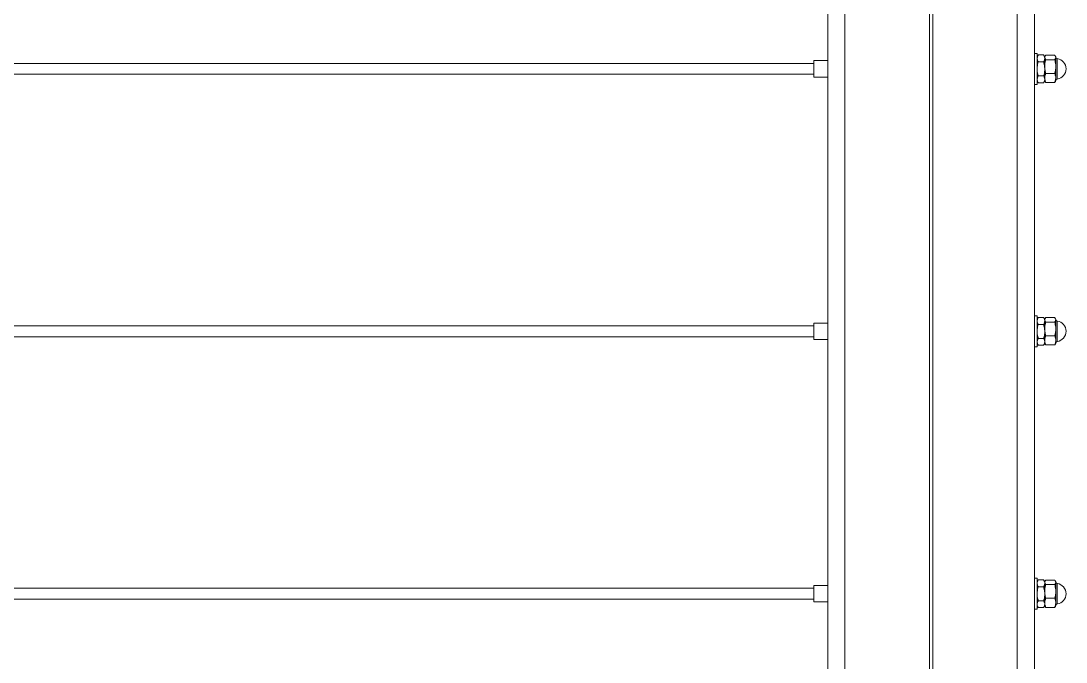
# Model space of a CAD drawing. Header units: inches. Extents: x 0.03 to 2.74, y 0.01 to 1.91.
# Drawn here: x 1.1772 to 1.3017, y 1.0557 to 1.1321 of the extents above; entities that cross this region are included whole.
import ezdxf

# ---------------------------------------------------------------- set-up
doc = ezdxf.new("R2010")
doc.units = ezdxf.units.IN
doc.header["$MEASUREMENT"] = 0

msp = doc.modelspace()

# ---------------------------------------------------------------- linework, layer by layer
at = {"color": 7, "linetype": 'Continuous', "lineweight": 15}
for p, q in [((1.273305379865208, 0.9102503302732504), (1.273305379865208, 1.337333663606584)), ((1.275355904799591, 0.9102503302732502), (1.275355904799591, 1.337333663606584)), ((1.285403476978069, 0.9102503302732502), (1.285403476978069, 1.337333663606584)), ((1.285813581964946, 0.9102503302732502), (1.285813581964946, 1.337333663606584)), ((1.295861154143423, 0.9102503302732504), (1.295861154143424, 1.337333663606584)), ((1.297911679077806, 0.9102503302732502), (1.297911679077807, 1.337333663606584)), ((1.298239763067306, 1.128216004485847), (1.297911679077805, 1.128216004485847)), ((1.298239763067306, 1.126370532044902), (1.298239763067306, 1.128216004485847)), ((1.298368007676241, 1.128028025677439), (1.298239763067308, 1.12780589949897)), ((1.298363122792213, 1.128019030343403), (1.298367964917361, 1.128027877559646)), ((1.299013792188383, 1.128027877559646), (1.298367964917361, 1.128027877559646)), ((1.299141994038437, 1.12780589949897), (1.299013749429503, 1.128028025677439)), ((1.299018634313531, 1.128019030343403), (1.299013792188383, 1.128027877559646)), ((1.299190477916675, 1.127889876039429), (1.299141994038435, 1.12780589949897)), ((1.299141994038434, 1.127727032642263), (1.299141994038435, 1.12780589949897)), ((1.299141994038434, 1.126642408878445), (1.299141994038434, 1.127727032642263)), ((1.299141994038436, 1.127606756791345), (1.299141994038437, 1.127727032642263)), ((1.300326128146386, 1.127997948285687), (1.299270195888488, 1.127997948285687)), ((1.30045432999644, 1.127805899498969), (1.300405746421328, 1.127890048719476)), ((1.300454329996439, 1.127727032642263), (1.30045432999644, 1.127805899498969)), ((1.30045432999644, 1.126642408878445), (1.300454329996439, 1.127727032642263)), ((1.271636058737264, 1.127021573711569), (0.6745478041440871, 1.127021573711569)), ((1.273305379865208, 1.127347094544902), (1.271636058737264, 1.127347094544902)), ((1.271636058737264, 1.127347094544902), (1.271636058737264, 1.125393969544902)), ((1.298239763067306, 1.124525059603957), (1.298239763067306, 1.126370532044902)), ((1.299013792188384, 1.127185636023048), (1.298367964917361, 1.127185636023047)), ((1.299141994038436, 1.126356963265675), (1.299141994038436, 1.127606756791345)), ((1.299141994038435, 1.125285908281084), (1.299141994038434, 1.126642408878445)), ((1.300326128146386, 1.127456116998838), (1.299270195888487, 1.127456116998838)), ((1.300454329996439, 1.125285908281084), (1.30045432999644, 1.126642408878445)), ((0.6745478041440871, 1.125719490378235), (1.271636058737264, 1.125719490378235)), ((1.271636058737264, 1.125393969544902), (1.273305379865208, 1.125393969544902)), ((1.299013792188384, 1.125528290508304), (1.298367964917361, 1.125528290508304)), ((1.299141994038437, 1.125120738519231), (1.299141994038436, 1.126356963265675)), ((1.299141994038435, 1.124935164590833), (1.299141994038435, 1.125285908281084)), ((1.299141994038437, 1.124935164590833), (1.299141994038437, 1.125120738519231)), ((1.300326128146386, 1.125828700758052), (1.299270195888487, 1.125828700758052)), ((1.30045432999644, 1.124935164590833), (1.300454329996439, 1.125285908281084)), ((1.297911679077805, 1.124525059603957), (1.298239763067306, 1.124525059603957)), ((1.298239763067308, 1.124935164590834), (1.29836800767624, 1.124713038412367)), ((1.299013792188384, 1.12471318653016), (1.298367964917361, 1.124713186530159)), ((1.299013749429505, 1.124713038412367), (1.299141994038437, 1.124935164590833)), ((1.299141994038435, 1.124935164590833), (1.299190477916675, 1.124851188050374)), ((1.300326128146386, 1.124743115804115), (1.299270195888487, 1.124743115804116)), ((1.300405746421328, 1.124851015370327), (1.30045432999644, 1.124935164590833)), ((1.298239763067306, 1.096966004485847), (1.297911679077805, 1.096966004485847)), ((1.298239763067306, 1.095120532044902), (1.298239763067306, 1.096966004485847)), ((1.298368007676241, 1.096778025677439), (1.298239763067308, 1.09655589949897)), ((1.298363122792213, 1.096769030343403), (1.298367964917361, 1.096777877559646)), ((1.299013792188383, 1.096777877559646), (1.298367964917361, 1.096777877559646)), ((1.299141994038437, 1.09655589949897), (1.299013749429503, 1.096778025677439)), ((1.299018634313531, 1.096769030343403), (1.299013792188383, 1.096777877559646)), ((1.299190477916675, 1.096639876039429), (1.299141994038435, 1.09655589949897)), ((1.299141994038434, 1.096477032642263), (1.299141994038435, 1.09655589949897)), ((1.300326128146386, 1.096747948285687), (1.299270195888488, 1.096747948285687)), ((1.30045432999644, 1.096555899498969), (1.300405746421328, 1.096640048719476)), ((1.300454329996439, 1.096477032642263), (1.30045432999644, 1.096555899498969)), ((1.271636058737264, 1.095771573711569), (0.6745478041440871, 1.095771573711569)), ((1.273305379865208, 1.096097094544902), (1.271636058737264, 1.096097094544902)), ((1.271636058737264, 1.096097094544902), (1.271636058737264, 1.094143969544902)), ((1.299013792188384, 1.095935636023048), (1.298367964917361, 1.095935636023048)), ((1.299141994038434, 1.095392408878445), (1.299141994038434, 1.096477032642263)), ((1.299141994038436, 1.096356756791345), (1.299141994038437, 1.096477032642263)), ((1.299141994038436, 1.095106963265675), (1.299141994038436, 1.096356756791345)), ((1.299141994038435, 1.094035908281084), (1.299141994038434, 1.095392408878445)), ((1.300326128146386, 1.096206116998838), (1.299270195888487, 1.096206116998838)), ((1.30045432999644, 1.095392408878445), (1.300454329996439, 1.096477032642263)), ((1.300454329996439, 1.094035908281084), (1.30045432999644, 1.095392408878445)), ((0.6745478041440871, 1.094469490378235), (1.271636058737264, 1.094469490378235)), ((1.271636058737264, 1.094143969544902), (1.273305379865208, 1.094143969544902)), ((1.298239763067306, 1.093275059603957), (1.298239763067306, 1.095120532044902)), ((1.299013792188384, 1.094278290508304), (1.298367964917361, 1.094278290508304)), ((1.299141994038437, 1.093870738519232), (1.299141994038436, 1.095106963265675)), ((1.299141994038435, 1.093685164590833), (1.299141994038435, 1.094035908281084)), ((1.300326128146386, 1.094578700758052), (1.299270195888487, 1.094578700758052)), ((1.30045432999644, 1.093685164590834), (1.300454329996439, 1.094035908281084)), ((1.297911679077805, 1.093275059603957), (1.298239763067306, 1.093275059603957)), ((1.298239763067308, 1.093685164590834), (1.29836800767624, 1.093463038412366)), ((1.299013792188384, 1.09346318653016), (1.298367964917361, 1.09346318653016)), ((1.299013749429505, 1.093463038412367), (1.299141994038437, 1.093685164590833)), ((1.299141994038437, 1.093685164590833), (1.299141994038437, 1.093870738519232)), ((1.299141994038435, 1.093685164590833), (1.299190477916675, 1.093601188050374)), ((1.300326128146386, 1.093493115804115), (1.299270195888487, 1.093493115804116)), ((1.300405746421328, 1.093601015370327), (1.30045432999644, 1.093685164590834)), ((1.298239763067306, 1.065716004485847), (1.297911679077805, 1.065716004485847)), ((1.298239763067306, 1.063870532044902), (1.298239763067306, 1.065716004485847)), ((1.298368007676241, 1.065528025677439), (1.298239763067308, 1.06530589949897)), ((1.298363122792213, 1.065519030343403), (1.298367964917361, 1.065527877559646)), ((1.299013792188383, 1.065527877559646), (1.298367964917361, 1.065527877559646)), ((1.299141994038437, 1.06530589949897), (1.299013749429503, 1.065528025677439)), ((1.299018634313531, 1.065519030343403), (1.299013792188383, 1.065527877559646)), ((1.299190477916675, 1.065389876039429), (1.299141994038435, 1.06530589949897)), ((1.300326128146386, 1.065497948285687), (1.299270195888488, 1.065497948285687)), ((1.30045432999644, 1.065305899498969), (1.300405746421328, 1.065390048719476)), ((1.271636058737264, 1.064521573711568), (0.6745478041440871, 1.064521573711568)), ((1.273305379865208, 1.064847094544902), (1.271636058737264, 1.064847094544902)), ((1.271636058737264, 1.064847094544902), (1.271636058737264, 1.062893969544902)), ((1.299013792188384, 1.064685636023048), (1.298367964917361, 1.064685636023048)), ((1.299141994038434, 1.065227032642263), (1.299141994038435, 1.06530589949897)), ((1.299141994038434, 1.064142408878445), (1.299141994038434, 1.065227032642263)), ((1.299141994038436, 1.065106756791345), (1.299141994038437, 1.065227032642263)), ((1.299141994038436, 1.063856963265675), (1.299141994038436, 1.065106756791345)), ((1.299141994038435, 1.062785908281084), (1.299141994038434, 1.064142408878445)), ((1.300326128146386, 1.064956116998838), (1.299270195888487, 1.064956116998838)), ((1.300454329996439, 1.065227032642263), (1.30045432999644, 1.065305899498969)), ((1.30045432999644, 1.064142408878445), (1.300454329996439, 1.065227032642263)), ((1.300454329996439, 1.062785908281083), (1.30045432999644, 1.064142408878445)), ((0.6745478041440871, 1.063219490378235), (1.271636058737264, 1.063219490378235)), ((1.271636058737264, 1.062893969544902), (1.273305379865208, 1.062893969544902)), ((1.298239763067306, 1.062025059603957), (1.298239763067306, 1.063870532044902)), ((1.299013792188384, 1.063028290508304), (1.298367964917361, 1.063028290508304)), ((1.299141994038437, 1.062620738519232), (1.299141994038436, 1.063856963265675)), ((1.300326128146386, 1.063328700758052), (1.299270195888487, 1.063328700758052)), ((1.297911679077805, 1.062025059603957), (1.298239763067306, 1.062025059603957)), ((1.298239763067308, 1.062435164590834), (1.29836800767624, 1.062213038412366)), ((1.299013792188384, 1.06221318653016), (1.298367964917361, 1.06221318653016)), ((1.299013749429505, 1.062213038412367), (1.299141994038437, 1.062435164590833)), ((1.299141994038435, 1.062435164590833), (1.299141994038435, 1.062785908281084)), ((1.299141994038437, 1.062435164590833), (1.299141994038437, 1.062620738519232)), ((1.299141994038435, 1.062435164590833), (1.299190477916675, 1.062351188050374)), ((1.300326128146386, 1.062243115804115), (1.299270195888487, 1.062243115804116)), ((1.300405746421328, 1.062351015370327), (1.30045432999644, 1.062435164590834)), ((1.30045432999644, 1.062435164590834), (1.300454329996439, 1.062785908281083))]:
    msp.add_line(p, q, dxfattribs=at)
at = {"color": 8, "linetype": 'Continuous', "lineweight": 15}
for p, q in [((1.300630089276529, 1.127588228056972), (1.300630089276529, 1.126601179141603)), ((1.300630089276529, 1.126601179141603), (1.300630089276529, 1.125152836032831)), ((1.300630089276529, 1.096338228056972), (1.300630089276529, 1.095351179141603)), ((1.300630089276529, 1.095351179141603), (1.300630089276529, 1.093902836032831)), ((1.300630089276529, 1.065088228056972), (1.300630089276529, 1.064101179141603)), ((1.300630089276529, 1.064101179141603), (1.300630089276529, 1.062652836032831))]:
    msp.add_line(p, q, dxfattribs=at)
at = {"color": 7, "linetype": 'Continuous', "lineweight": 15}
for centre, radius, start, end in [((1.300659382489878, 1.127791177392317), 0.0002050524934382654, 179.9999999999999, 261.786789298325), ((1.30045432999644, 1.126370532044902), 0.001230314960630191, 278.2132107017248, 81.786789298273), ((1.300659382489878, 1.124949886697486), 0.0002050524934382654, 98.21321070167583, 179.9999999999999), ((1.300659382489878, 1.096541177392317), 0.0002050524934382654, 179.999999999938, 261.786789298325), ((1.30045432999644, 1.095120532044901), 0.001230314960629971, 278.2132107017279, 81.78678929827448), ((1.300659382489878, 1.093699886697486), 0.0002050524934382654, 98.21321070167583, 179.9999999999999), ((1.300659382489878, 1.065291177392317), 0.0002050524934382654, 179.999999999938, 261.786789298325), ((1.30045432999644, 1.063870532044901), 0.001230314960629971, 278.2132107017279, 81.78678929827448), ((1.300659382489878, 1.062449886697486), 0.0002050524934382654, 98.21321070167583, 179.9999999999999)]:
    msp.add_arc(centre, radius, start, end, dxfattribs=at)
for points, knots in [([(1.298367964917361, 1.128027877559646), (1.298349639274382, 1.127993884791289), (1.298312926820745, 1.127925785792866), (1.298272639666464, 1.127821271659455), (1.298245030432253, 1.127714769088844), (1.298241522596655, 1.127642837603905), (1.298239763067308, 1.127606756791346)], [0, 0, 0, 0, 0.2472686137512006, 0.4953625653849626, 0.7468740051198965, 1, 1, 1, 1]), ([(1.299013792188383, 1.128027877559646), (1.299032117831362, 1.127993884791289), (1.299068830284999, 1.127925785792865), (1.29910911743928, 1.127821271659456), (1.299136726673492, 1.127714769088844), (1.29914023450909, 1.127642837603905), (1.299141994038436, 1.127606756791345)], [0, 0, 0, 0, 0.247268613750952, 0.4953625653843564, 0.7468740051193674, 1, 1, 1, 1]), ([(1.299141994038434, 1.127727032642263), (1.299142139012911, 1.127733449921519), (1.299142759841624, 1.127760930836101), (1.299152372199923, 1.127809552149167), (1.29917891539027, 1.127872711531471), (1.299217929666979, 1.12793568144827), (1.299252754509657, 1.127977169674405), (1.299270195888488, 1.127997948285687)], [0, 0, 0, 0, 0.07000203757768725, 0.299771903033431, 0.5308036500301726, 0.765011679709565, 1, 1, 1, 1]), ([(1.299270195888487, 1.127456116998838), (1.299251870245508, 1.127477985245205), (1.299215157791872, 1.127521794730187), (1.29917487063759, 1.127589030819763), (1.29914726140338, 1.127657546111848), (1.299143753567781, 1.127703821114156), (1.299141994038434, 1.127727032642263)], [0, 0, 0, 0, 0.2472686137516532, 0.4953625653851363, 0.746874005120002, 1, 1, 1, 1]), ([(1.300326128146386, 1.127997948285687), (1.300344453789365, 1.127976080039321), (1.300381166243002, 1.127932270554338), (1.300421453397284, 1.127865034464762), (1.300449062631494, 1.127796519172678), (1.300452570467093, 1.12775024417037), (1.300454329996439, 1.127727032642263)], [0, 0, 0, 0, 0.2472686137513898, 0.4953625653847782, 0.746874005119626, 1, 1, 1, 1]), ([(1.300454329996439, 1.127727032642263), (1.300454185021963, 1.127720615363006), (1.300453564193251, 1.127693134448425), (1.30044395183495, 1.127644513135359), (1.300417408644604, 1.127581353753054), (1.300378394367895, 1.127518383836256), (1.300343569525216, 1.127476895610121), (1.300326128146386, 1.127456116998838)], [0, 0, 0, 0, 0.07000203757674539, 0.2997719030330738, 0.53080365003042, 0.7650116797092907, 1, 1, 1, 1]), ([(1.298239763067308, 1.127606756791346), (1.298239908041785, 1.127596781547624), (1.298240528870499, 1.12755406425114), (1.298250141228797, 1.127478485578552), (1.298276684419145, 1.127380308421762), (1.298315698695852, 1.127282425776791), (1.298350523538531, 1.127217935024452), (1.298367964917361, 1.127185636023047)], [0, 0, 0, 0, 0.0700020375778184, 0.2997719030339048, 0.5308036500307461, 0.7650116797102967, 1, 1, 1, 1]), ([(1.298239763067308, 1.126356963265675), (1.298240255526432, 1.126394563505708), (1.29824124143936, 1.126469839931564), (1.298253722884672, 1.126646759512427), (1.298288451785157, 1.126887707103875), (1.29834137227222, 1.127085995651637), (1.298367964917361, 1.127185636023047)], [0, 0, 0, 0, 0.1340924543924405, 0.268455751669223, 0.6323976274505965, 1, 1, 1, 1]), ([(1.299141994038436, 1.127606756791345), (1.299141849063959, 1.127596781547624), (1.299141228235246, 1.127554064251141), (1.299131615876948, 1.127478485578552), (1.299105072686601, 1.127380308421762), (1.299066058409892, 1.127282425776791), (1.299031233567213, 1.127217935024452), (1.299013792188384, 1.127185636023048)], [0, 0, 0, 0, 0.07000203757694616, 0.2997719030326353, 0.5308036500302098, 0.765011679710518, 1, 1, 1, 1]), ([(1.299141994038436, 1.126356963265675), (1.299141501579312, 1.126394563505708), (1.299140515666384, 1.126469839931564), (1.299128034221074, 1.126646759512427), (1.299093305320586, 1.126887707103875), (1.299040384833524, 1.127085995651637), (1.299013792188384, 1.127185636023048)], [0, 0, 0, 0, 0.1340924543914148, 0.2684557516683981, 0.6323976274495599, 1, 1, 1, 1]), ([(1.299141994038434, 1.126642408878445), (1.299142434590054, 1.126677329836041), (1.29914331649091, 1.126747234975499), (1.299154987162557, 1.126918956353198), (1.299189215344181, 1.127157684392546), (1.299243107895809, 1.127356291289794), (1.299270195888487, 1.127456116998838)], [0, 0, 0, 0, 0.1268311099160104, 0.2538918470932647, 0.6249839435598764, 1, 1, 1, 1]), ([(1.299270195888487, 1.125828700758052), (1.2992524709654, 1.125892131308591), (1.299220730141923, 1.126005719271584), (1.299185546008368, 1.12617216944145), (1.299161005773649, 1.126327112541101), (1.299145034870812, 1.126484087709061), (1.299143008962688, 1.126589566769854), (1.299141994038434, 1.126642408878445)], [0, 0, 0, 0, 0.2388183243139991, 0.4276628021220742, 0.6169959266432823, 0.8081254925599836, 1, 1, 1, 1]), ([(1.300326128146386, 1.127456116998838), (1.300352972021523, 1.127357260308603), (1.300406898610819, 1.12715866736677), (1.300441261273789, 1.126920011506316), (1.300453004536222, 1.126747297776533), (1.300453887913896, 1.12667739261481), (1.30045432999644, 1.126642408878445)], [0, 0, 0, 0, 0.3714016417523741, 0.7461077693553868, 0.8729407293663721, 1, 1, 1, 1]), ([(1.30045432999644, 1.126642408878445), (1.3004533489502, 1.126590469549845), (1.300451383006984, 1.12648638702393), (1.300435722348806, 1.126330231380176), (1.300411225510832, 1.126174365698785), (1.300375818157278, 1.126006531608949), (1.300343852147872, 1.125892131500148), (1.300326128146386, 1.125828700758052)], [0, 0, 0, 0, 0.188597429457265, 0.3779351286957658, 0.569280973408605, 0.7611818050033482, 1, 1, 1, 1]), ([(1.298367964917361, 1.125528290508304), (1.29835821099574, 1.125562997839579), (1.298338695736011, 1.125632438892181), (1.298297250875929, 1.125803058374891), (1.29825129976654, 1.126043820351066), (1.29824362407793, 1.126252163088852), (1.298239763067308, 1.126356963265675)], [0, 0, 0, 0, 0.1285821625221647, 0.2572620937266994, 0.6263893585296983, 1, 1, 1, 1]), ([(1.298367964917361, 1.125528290508304), (1.298349639274383, 1.125495393008582), (1.298312926820745, 1.125429488203237), (1.298272639666465, 1.125328341581735), (1.298245030432253, 1.125225270591748), (1.298241522596655, 1.125155656785042), (1.298239763067308, 1.125120738519231)], [0, 0, 0, 0, 0.2472686137514221, 0.4953625653857852, 0.7468740051196652, 1, 1, 1, 1]), ([(1.298239763067308, 1.125120738519231), (1.298239908001498, 1.125111084683032), (1.298240528984379, 1.125069721999828), (1.298250161473538, 1.124996487202945), (1.298278955728788, 1.124893444130014), (1.298319602971978, 1.124798869157822), (1.298354745920087, 1.124736606564497), (1.298367964917361, 1.124713186530159)], [0, 0, 0, 0, 0.07000319901042551, 0.2999346668216779, 0.5314761537267264, 0.8237650572856267, 1, 1, 1, 1]), ([(1.299013792188384, 1.125528290508304), (1.299023546110004, 1.125562997839579), (1.299043061369734, 1.125632438892181), (1.299084506229816, 1.125803058374891), (1.299130457339205, 1.126043820351066), (1.299138133027815, 1.126252163088853), (1.299141994038436, 1.126356963265675)], [0, 0, 0, 0, 0.1285821625217266, 0.2572620937266311, 0.6263893585297897, 1, 1, 1, 1]), ([(1.299013792188384, 1.125528290508304), (1.299032117831362, 1.125495393008582), (1.299068830285, 1.125429488203238), (1.29910911743928, 1.125328341581735), (1.299136726673491, 1.125225270591748), (1.29914023450909, 1.125155656785042), (1.299141994038437, 1.125120738519231)], [0, 0, 0, 0, 0.2472686137509002, 0.4953625653853032, 0.7468740051195112, 1, 1, 1, 1]), ([(1.299141994038437, 1.125120738519231), (1.299141849104246, 1.125111084683032), (1.299141228121365, 1.125069721999827), (1.299131595632207, 1.124996487202945), (1.299102801376957, 1.124893444130014), (1.299062154133766, 1.124798869157821), (1.299027011185658, 1.124736606564497), (1.299013792188384, 1.12471318653016)], [0, 0, 0, 0, 0.070003199011225, 0.2999346668215743, 0.5314761537271921, 0.823765057286138, 1, 1, 1, 1]), ([(1.299141994038435, 1.125285908281084), (1.299142134252294, 1.125298765980538), (1.299142504454697, 1.125332713774657), (1.299149101422331, 1.125430126193963), (1.299172485653216, 1.125557110236358), (1.299217935783509, 1.125703940899015), (1.29925275655076, 1.12578706805721), (1.299270195888487, 1.125828700758052)], [0, 0, 0, 0, 0.07000701225175984, 0.1848373923514574, 0.5307703067274904, 0.7649949803329217, 1, 1, 1, 1]), ([(1.299270195888487, 1.124743115804116), (1.299251870245509, 1.124786929883887), (1.299215157791872, 1.124874704286899), (1.29917487063759, 1.125009415015084), (1.29914726140338, 1.125146688686811), (1.299143753567781, 1.125239402871961), (1.299141994038435, 1.125285908281084)], [0, 0, 0, 0, 0.2472686137510785, 0.4953625653849183, 0.7468740051201344, 1, 1, 1, 1]), ([(1.300326128146386, 1.125828700758052), (1.300353006037229, 1.125762784842846), (1.300397970173352, 1.125652513832321), (1.300436744039361, 1.125493971486005), (1.300452505027269, 1.125378794818084), (1.300453872753231, 1.125309180859529), (1.300454329996439, 1.125285908281084)], [0, 0, 0, 0, 0.3712025121231468, 0.6209862366786639, 0.8732922574420303, 1, 1, 1, 1]), ([(1.300454329996439, 1.125285908281084), (1.300454185021962, 1.125273050954503), (1.30045356419325, 1.125217991624942), (1.30044395183495, 1.125120576493724), (1.300417408644603, 1.124994033643963), (1.300378394367895, 1.124867870397418), (1.300343569525216, 1.124784746747768), (1.300326128146386, 1.124743115804115)], [0, 0, 0, 0, 0.07000203757713729, 0.2997719030337024, 0.5308036500300806, 0.7650116797094153, 1, 1, 1, 1]), ([(1.299191394584998, 1.124851717289077), (1.299200396044824, 1.124836312563076), (1.299221766640607, 1.124799739809449), (1.299252441510476, 1.124763874416714), (1.299270195888487, 1.124743115804116)], [0, 0, 0, 0, 0.4212077154117715, 1, 1, 1, 1]), ([(1.300326128146386, 1.124743115804115), (1.300344851842957, 1.124764957237649), (1.300375589133856, 1.124800812683911), (1.300396398654764, 1.124837411828659), (1.300404532004681, 1.124851716514105)], [0, 0, 0, 0, 0.6091524666793903, 1, 1, 1, 1]), ([(1.298367964917361, 1.096777877559646), (1.298349639274382, 1.096743884791289), (1.298312926820746, 1.096675785792866), (1.298272639666464, 1.096571271659455), (1.298245030432253, 1.096464769088845), (1.298241522596655, 1.096392837603905), (1.298239763067308, 1.096356756791346)], [0, 0, 0, 0, 0.247268613751214, 0.4953625653849761, 0.7468740051198963, 1, 1, 1, 1]), ([(1.299013792188383, 1.096777877559646), (1.299032117831362, 1.096743884791289), (1.299068830284999, 1.096675785792865), (1.29910911743928, 1.096571271659456), (1.299136726673492, 1.096464769088845), (1.29914023450909, 1.096392837603904), (1.299141994038436, 1.096356756791345)], [0, 0, 0, 0, 0.2472686137509454, 0.4953625653843565, 0.7468740051193606, 1, 1, 1, 1]), ([(1.299141994038434, 1.096477032642263), (1.299142139012911, 1.096483449921519), (1.299142759841624, 1.096510930836101), (1.299152372199923, 1.096559552149167), (1.29917891539027, 1.096622711531471), (1.299217929666979, 1.09668568144827), (1.299252754509657, 1.096727169674405), (1.299270195888488, 1.096747948285687)], [0, 0, 0, 0, 0.07000203757768787, 0.299771903033416, 0.5308036500301772, 0.7650116797095629, 1, 1, 1, 1]), ([(1.300326128146386, 1.096747948285687), (1.300344453789365, 1.096726080039321), (1.300381166243002, 1.096682270554338), (1.300421453397283, 1.096615034464762), (1.300449062631495, 1.096546519172678), (1.300452570467093, 1.09650024417037), (1.300454329996439, 1.096477032642263)], [0, 0, 0, 0, 0.2472686137513985, 0.4953625653847869, 0.746874005119626, 1, 1, 1, 1]), ([(1.298239763067308, 1.096356756791346), (1.298239908041785, 1.096346781547624), (1.298240528870499, 1.096304064251141), (1.298250141228797, 1.096228485578552), (1.298276684419145, 1.096130308421762), (1.298315698695852, 1.096032425776791), (1.298350523538531, 1.095967935024452), (1.298367964917361, 1.095935636023048)], [0, 0, 0, 0, 0.07000203757783117, 0.2997719030339143, 0.5308036500307525, 0.7650116797102997, 1, 1, 1, 1]), ([(1.298239763067308, 1.095106963265675), (1.298240255526432, 1.095144563505708), (1.29824124143936, 1.095219839931564), (1.298253722884672, 1.095396759512427), (1.298288451785157, 1.095637707103875), (1.29834137227222, 1.095835995651637), (1.298367964917361, 1.095935636023048)], [0, 0, 0, 0, 0.1340924543924369, 0.2684557516692159, 0.6323976274506062, 1, 1, 1, 1]), ([(1.299141994038436, 1.096356756791345), (1.299141849063959, 1.096346781547624), (1.299141228235247, 1.096304064251141), (1.299131615876948, 1.096228485578552), (1.299105072686601, 1.096130308421763), (1.299066058409892, 1.096032425776791), (1.299031233567213, 1.095967935024452), (1.299013792188384, 1.095935636023048)], [0, 0, 0, 0, 0.07000203757691964, 0.2997719030326257, 0.5308036500301898, 0.7650116797105148, 1, 1, 1, 1]), ([(1.299141994038436, 1.095106963265675), (1.299141501579312, 1.095144563505708), (1.299140515666384, 1.095219839931564), (1.299128034221074, 1.095396759512427), (1.299093305320586, 1.095637707103875), (1.299040384833524, 1.095835995651637), (1.299013792188384, 1.095935636023048)], [0, 0, 0, 0, 0.1340924543914111, 0.2684557516684177, 0.6323976274495963, 1, 1, 1, 1]), ([(1.299270195888487, 1.096206116998838), (1.299251870245508, 1.096227985245205), (1.299215157791872, 1.096271794730187), (1.29917487063759, 1.096339030819763), (1.29914726140338, 1.096407546111849), (1.299143753567781, 1.096453821114156), (1.299141994038434, 1.096477032642263)], [0, 0, 0, 0, 0.247268613751666, 0.4953625653851274, 0.7468740051199976, 1, 1, 1, 1]), ([(1.299141994038434, 1.095392408878445), (1.299142434590054, 1.095427329836041), (1.29914331649091, 1.095497234975499), (1.299154987162557, 1.095668956353198), (1.299189215344181, 1.095907684392546), (1.299243107895809, 1.096106291289794), (1.299270195888487, 1.096206116998838)], [0, 0, 0, 0, 0.1268311099159905, 0.2538918470932778, 0.6249839435598827, 1, 1, 1, 1]), ([(1.299270195888487, 1.094578700758052), (1.2992524709654, 1.094642131308592), (1.299220730141923, 1.094755719271584), (1.299185546008368, 1.09492216944145), (1.299161005773649, 1.095077112541101), (1.299145034870812, 1.095234087709061), (1.299143008962688, 1.095339566769854), (1.299141994038434, 1.095392408878445)], [0, 0, 0, 0, 0.238818324313999, 0.427662802122048, 0.6169959266432823, 0.808125492559957, 1, 1, 1, 1]), ([(1.300454329996439, 1.096477032642263), (1.300454185021962, 1.096470615363006), (1.300453564193251, 1.096443134448425), (1.30044395183495, 1.096394513135359), (1.300417408644604, 1.096331353753054), (1.300378394367895, 1.096268383836256), (1.300343569525216, 1.096226895610121), (1.300326128146386, 1.096206116998838)], [0, 0, 0, 0, 0.07000203757674538, 0.2997719030330737, 0.53080365003042, 0.7650116797092993, 1, 1, 1, 1]), ([(1.300326128146386, 1.096206116998838), (1.300352972021523, 1.096107260308603), (1.300406898610819, 1.09590866736677), (1.300441261273789, 1.095670011506316), (1.300453004536222, 1.095497297776533), (1.300453887913896, 1.09542739261481), (1.30045432999644, 1.095392408878445)], [0, 0, 0, 0, 0.3714016417523742, 0.7461077693554133, 0.8729407293663721, 1, 1, 1, 1]), ([(1.30045432999644, 1.095392408878445), (1.3004533489502, 1.095340469549845), (1.300451383006984, 1.09523638702393), (1.300435722348806, 1.095080231380176), (1.300411225510832, 1.094924365698785), (1.300375818157278, 1.094756531608949), (1.300343852147872, 1.094642131500148), (1.300326128146386, 1.094578700758052)], [0, 0, 0, 0, 0.1885974294572602, 0.3779351286957563, 0.5692809734085905, 0.7611818050033029, 1, 1, 1, 1]), ([(1.298367964917361, 1.094278290508304), (1.29835821099574, 1.094312997839579), (1.298338695736011, 1.094382438892181), (1.298297250875929, 1.094553058374891), (1.29825129976654, 1.094793820351066), (1.29824362407793, 1.095002163088852), (1.298239763067308, 1.095106963265675)], [0, 0, 0, 0, 0.1285821625221455, 0.2572620937267134, 0.6263893585297052, 1, 1, 1, 1]), ([(1.298367964917361, 1.094278290508304), (1.298349639274383, 1.094245393008582), (1.298312926820745, 1.094179488203238), (1.298272639666465, 1.094078341581735), (1.298245030432253, 1.093975270591748), (1.298241522596654, 1.093905656785042), (1.298239763067308, 1.093870738519231)], [0, 0, 0, 0, 0.2472686137514189, 0.4953625653857786, 0.7468740051196686, 1, 1, 1, 1]), ([(1.299013792188384, 1.094278290508304), (1.299023546110004, 1.094312997839579), (1.299043061369734, 1.094382438892181), (1.299084506229815, 1.094553058374891), (1.299130457339205, 1.094793820351067), (1.299138133027815, 1.095002163088853), (1.299141994038436, 1.095106963265675)], [0, 0, 0, 0, 0.1285821625217301, 0.2572620937266646, 0.6263893585298335, 1, 1, 1, 1]), ([(1.299013792188384, 1.094278290508304), (1.299032117831362, 1.094245393008582), (1.299068830285, 1.094179488203238), (1.29910911743928, 1.094078341581735), (1.299136726673491, 1.093975270591748), (1.29914023450909, 1.093905656785042), (1.299141994038437, 1.093870738519232)], [0, 0, 0, 0, 0.2472686137508873, 0.4953625653853034, 0.7468740051195246, 1, 1, 1, 1]), ([(1.299141994038435, 1.094035908281084), (1.299142134252294, 1.094048765980538), (1.299142504454697, 1.094082713774657), (1.299149101422331, 1.094180126193963), (1.299172485653217, 1.094307110236358), (1.299217935783509, 1.094453940899015), (1.29925275655076, 1.09453706805721), (1.299270195888487, 1.094578700758052)], [0, 0, 0, 0, 0.07000701225175864, 0.184837392351472, 0.5307703067274989, 0.7649949803329088, 1, 1, 1, 1]), ([(1.299270195888487, 1.093493115804116), (1.299251870245509, 1.093536929883887), (1.299215157791872, 1.093624704286899), (1.29917487063759, 1.093759415015084), (1.29914726140338, 1.093896688686811), (1.299143753567781, 1.093989402871961), (1.299141994038435, 1.094035908281084)], [0, 0, 0, 0, 0.2472686137510915, 0.4953625653849444, 0.7468740051201386, 1, 1, 1, 1]), ([(1.300326128146386, 1.094578700758052), (1.300353006037229, 1.094512784842846), (1.300397970173352, 1.094402513832321), (1.300436744039361, 1.094243971486005), (1.300452505027269, 1.094128794818084), (1.300453872753231, 1.094059180859529), (1.300454329996439, 1.094035908281084)], [0, 0, 0, 0, 0.3712025121231531, 0.6209862366786396, 0.8732922574420281, 1, 1, 1, 1]), ([(1.300454329996439, 1.094035908281084), (1.300454185021962, 1.094023050954503), (1.30045356419325, 1.093967991624942), (1.30044395183495, 1.093870576493724), (1.300417408644603, 1.093744033643963), (1.300378394367895, 1.093617870397418), (1.300343569525216, 1.093534746747768), (1.300326128146386, 1.093493115804115)], [0, 0, 0, 0, 0.07000203757713727, 0.2997719030337201, 0.5308036500300806, 0.7650116797094153, 1, 1, 1, 1]), ([(1.298239763067308, 1.093870738519231), (1.298239908001498, 1.093861084683032), (1.298240528984379, 1.093819721999828), (1.298250161473538, 1.093746487202945), (1.298278955728788, 1.093643444130014), (1.298319602971978, 1.093548869157822), (1.298354745920087, 1.093486606564497), (1.298367964917361, 1.09346318653016)], [0, 0, 0, 0, 0.0700031990104122, 0.2999346668216912, 0.5314761537267396, 0.8237650572856268, 1, 1, 1, 1]), ([(1.299141994038437, 1.093870738519232), (1.299141849104246, 1.093861084683032), (1.299141228121365, 1.093819721999827), (1.299131595632207, 1.093746487202945), (1.299102801376957, 1.093643444130014), (1.299062154133766, 1.093548869157821), (1.299027011185658, 1.093486606564497), (1.299013792188384, 1.09346318653016)], [0, 0, 0, 0, 0.07000319901122498, 0.2999346668215875, 0.5314761537272052, 0.8237650572861379, 1, 1, 1, 1]), ([(1.299191394584998, 1.093601717289077), (1.299200396044824, 1.093586312563076), (1.299221766640607, 1.093549739809449), (1.299252441510476, 1.093513874416714), (1.299270195888487, 1.093493115804116)], [0, 0, 0, 0, 0.4212077154117502, 1, 1, 1, 1]), ([(1.300326128146386, 1.093493115804115), (1.300344851842957, 1.093514957237649), (1.300375589133856, 1.093550812683911), (1.300396398654764, 1.093587411828659), (1.300404532004681, 1.093601716514105)], [0, 0, 0, 0, 0.6091524666793903, 1, 1, 1, 1]), ([(1.298367964917361, 1.065527877559646), (1.298349639274382, 1.065493884791289), (1.298312926820745, 1.065425785792866), (1.298272639666464, 1.065321271659455), (1.298245030432253, 1.065214769088844), (1.298241522596655, 1.065142837603905), (1.298239763067308, 1.065106756791346)], [0, 0, 0, 0, 0.247268613751214, 0.4953625653849761, 0.7468740051198963, 1, 1, 1, 1]), ([(1.299013792188383, 1.065527877559646), (1.299032117831362, 1.065493884791289), (1.299068830284999, 1.065425785792865), (1.29910911743928, 1.065321271659456), (1.299136726673492, 1.065214769088845), (1.29914023450909, 1.065142837603904), (1.299141994038436, 1.065106756791345)], [0, 0, 0, 0, 0.2472686137509454, 0.4953625653843565, 0.7468740051193606, 1, 1, 1, 1]), ([(1.299141994038434, 1.065227032642263), (1.299142139012911, 1.065233449921519), (1.299142759841624, 1.065260930836101), (1.299152372199923, 1.065309552149167), (1.29917891539027, 1.065372711531471), (1.299217929666979, 1.06543568144827), (1.299252754509657, 1.065477169674405), (1.299270195888488, 1.065497948285687)], [0, 0, 0, 0, 0.07000203757768787, 0.299771903033416, 0.5308036500301772, 0.7650116797095629, 1, 1, 1, 1]), ([(1.300326128146386, 1.065497948285687), (1.300344453789365, 1.065476080039321), (1.300381166243002, 1.065432270554338), (1.300421453397283, 1.065365034464762), (1.300449062631495, 1.065296519172678), (1.300452570467093, 1.06525024417037), (1.300454329996439, 1.065227032642263)], [0, 0, 0, 0, 0.2472686137513985, 0.4953625653847869, 0.746874005119626, 1, 1, 1, 1]), ([(1.298239763067308, 1.065106756791346), (1.298239908041785, 1.065096781547624), (1.298240528870499, 1.065054064251141), (1.298250141228797, 1.064978485578552), (1.298276684419145, 1.064880308421762), (1.298315698695852, 1.064782425776791), (1.298350523538531, 1.064717935024452), (1.298367964917361, 1.064685636023048)], [0, 0, 0, 0, 0.07000203757783117, 0.2997719030339143, 0.5308036500307525, 0.7650116797102997, 1, 1, 1, 1]), ([(1.298239763067308, 1.063856963265675), (1.298240255526432, 1.063894563505708), (1.29824124143936, 1.063969839931564), (1.298253722884672, 1.064146759512427), (1.298288451785157, 1.064387707103875), (1.29834137227222, 1.064585995651637), (1.298367964917361, 1.064685636023048)], [0, 0, 0, 0, 0.1340924543924369, 0.2684557516692159, 0.6323976274506062, 1, 1, 1, 1]), ([(1.299141994038436, 1.065106756791345), (1.299141849063959, 1.065096781547624), (1.299141228235246, 1.065054064251141), (1.299131615876948, 1.064978485578552), (1.2991050726866, 1.064880308421762), (1.299066058409892, 1.064782425776791), (1.299031233567213, 1.064717935024452), (1.299013792188384, 1.064685636023048)], [0, 0, 0, 0, 0.07000203757691963, 0.2997719030326257, 0.5308036500301898, 0.7650116797105146, 1, 1, 1, 1]), ([(1.299141994038436, 1.063856963265675), (1.299141501579312, 1.063894563505708), (1.299140515666384, 1.063969839931564), (1.299128034221074, 1.064146759512427), (1.299093305320586, 1.064387707103875), (1.299040384833524, 1.064585995651637), (1.299013792188384, 1.064685636023048)], [0, 0, 0, 0, 0.1340924543914111, 0.2684557516684177, 0.6323976274495963, 1, 1, 1, 1]), ([(1.299270195888487, 1.064956116998838), (1.299251870245508, 1.064977985245205), (1.299215157791872, 1.065021794730187), (1.29917487063759, 1.065089030819763), (1.29914726140338, 1.065157546111849), (1.299143753567781, 1.065203821114156), (1.299141994038434, 1.065227032642263)], [0, 0, 0, 0, 0.247268613751666, 0.4953625653851274, 0.7468740051199976, 1, 1, 1, 1]), ([(1.299141994038434, 1.064142408878445), (1.299142434590054, 1.064177329836041), (1.29914331649091, 1.064247234975499), (1.299154987162557, 1.064418956353198), (1.299189215344181, 1.064657684392546), (1.299243107895809, 1.064856291289794), (1.299270195888487, 1.064956116998838)], [0, 0, 0, 0, 0.1268311099159905, 0.2538918470932778, 0.6249839435598827, 1, 1, 1, 1]), ([(1.299270195888487, 1.063328700758052), (1.2992524709654, 1.063392131308592), (1.299220730141923, 1.063505719271584), (1.299185546008368, 1.06367216944145), (1.299161005773649, 1.063827112541101), (1.299145034870812, 1.063984087709061), (1.299143008962688, 1.064089566769854), (1.299141994038434, 1.064142408878445)], [0, 0, 0, 0, 0.238818324313999, 0.427662802122048, 0.6169959266432823, 0.808125492559957, 1, 1, 1, 1]), ([(1.300454329996439, 1.065227032642263), (1.300454185021962, 1.065220615363006), (1.300453564193251, 1.065193134448425), (1.30044395183495, 1.065144513135359), (1.300417408644603, 1.065081353753054), (1.300378394367895, 1.065018383836256), (1.300343569525216, 1.064976895610121), (1.300326128146386, 1.064956116998838)], [0, 0, 0, 0, 0.07000203757674538, 0.2997719030330737, 0.5308036500304198, 0.7650116797092993, 1, 1, 1, 1]), ([(1.300326128146386, 1.064956116998838), (1.300352972021523, 1.064857260308603), (1.300406898610819, 1.06465866736677), (1.300441261273789, 1.064420011506316), (1.300453004536222, 1.064247297776533), (1.300453887913896, 1.06417739261481), (1.30045432999644, 1.064142408878445)], [0, 0, 0, 0, 0.3714016417523742, 0.7461077693554133, 0.8729407293663721, 1, 1, 1, 1]), ([(1.30045432999644, 1.064142408878445), (1.3004533489502, 1.064090469549845), (1.300451383006984, 1.06398638702393), (1.300435722348806, 1.063830231380176), (1.300411225510832, 1.063674365698785), (1.300375818157278, 1.063506531608949), (1.300343852147872, 1.063392131500148), (1.300326128146386, 1.063328700758052)], [0, 0, 0, 0, 0.1885974294572602, 0.3779351286957563, 0.5692809734085905, 0.7611818050033029, 1, 1, 1, 1]), ([(1.298367964917361, 1.063028290508304), (1.29835821099574, 1.063062997839579), (1.298338695736011, 1.063132438892181), (1.298297250875929, 1.063303058374891), (1.29825129976654, 1.063543820351066), (1.29824362407793, 1.063752163088852), (1.298239763067308, 1.063856963265675)], [0, 0, 0, 0, 0.1285821625221455, 0.2572620937267134, 0.6263893585297052, 1, 1, 1, 1]), ([(1.298367964917361, 1.063028290508304), (1.298349639274383, 1.062995393008582), (1.298312926820745, 1.062929488203237), (1.298272639666465, 1.062828341581735), (1.298245030432253, 1.062725270591748), (1.298241522596654, 1.062655656785042), (1.298239763067308, 1.062620738519231)], [0, 0, 0, 0, 0.2472686137514188, 0.4953625653857785, 0.7468740051196684, 1, 1, 1, 1]), ([(1.299013792188384, 1.063028290508304), (1.299023546110004, 1.063062997839579), (1.299043061369734, 1.063132438892181), (1.299084506229815, 1.063303058374891), (1.299130457339205, 1.063543820351067), (1.299138133027815, 1.063752163088853), (1.299141994038436, 1.063856963265675)], [0, 0, 0, 0, 0.1285821625217301, 0.2572620937266646, 0.6263893585298335, 1, 1, 1, 1]), ([(1.299013792188384, 1.063028290508304), (1.299032117831362, 1.062995393008582), (1.299068830285, 1.062929488203238), (1.29910911743928, 1.062828341581735), (1.299136726673491, 1.062725270591748), (1.29914023450909, 1.062655656785042), (1.299141994038437, 1.062620738519232)], [0, 0, 0, 0, 0.2472686137508873, 0.4953625653853033, 0.7468740051195246, 1, 1, 1, 1]), ([(1.299141994038435, 1.062785908281084), (1.299142134252294, 1.062798765980538), (1.299142504454697, 1.062832713774657), (1.299149101422331, 1.062930126193963), (1.299172485653217, 1.063057110236358), (1.299217935783509, 1.063203940899015), (1.29925275655076, 1.06328706805721), (1.299270195888487, 1.063328700758052)], [0, 0, 0, 0, 0.07000701225175864, 0.184837392351472, 0.5307703067274989, 0.7649949803329088, 1, 1, 1, 1]), ([(1.300326128146386, 1.063328700758052), (1.300353006037229, 1.063262784842846), (1.300397970173352, 1.063152513832321), (1.300436744039361, 1.062993971486005), (1.300452505027269, 1.062878794818084), (1.300453872753231, 1.062809180859529), (1.300454329996439, 1.062785908281083)], [0, 0, 0, 0, 0.3712025121231531, 0.6209862366786396, 0.8732922574420281, 1, 1, 1, 1]), ([(1.298239763067308, 1.062620738519231), (1.298239908001498, 1.062611084683032), (1.298240528984379, 1.062569721999828), (1.298250161473538, 1.062496487202945), (1.298278955728788, 1.062393444130014), (1.298319602971978, 1.062298869157822), (1.298354745920087, 1.062236606564497), (1.298367964917361, 1.06221318653016)], [0, 0, 0, 0, 0.0700031990104122, 0.2999346668216912, 0.5314761537267396, 0.8237650572856268, 1, 1, 1, 1]), ([(1.299141994038437, 1.062620738519232), (1.299141849104246, 1.062611084683032), (1.299141228121365, 1.062569721999827), (1.299131595632207, 1.062496487202945), (1.299102801376957, 1.062393444130014), (1.299062154133766, 1.062298869157821), (1.299027011185658, 1.062236606564497), (1.299013792188384, 1.06221318653016)], [0, 0, 0, 0, 0.07000319901122498, 0.2999346668215875, 0.5314761537272052, 0.8237650572861379, 1, 1, 1, 1]), ([(1.299270195888487, 1.062243115804116), (1.299251870245509, 1.062286929883887), (1.299215157791872, 1.0623747042869), (1.29917487063759, 1.062509415015084), (1.29914726140338, 1.062646688686811), (1.299143753567781, 1.062739402871961), (1.299141994038435, 1.062785908281084)], [0, 0, 0, 0, 0.2472686137510915, 0.4953625653849444, 0.7468740051201386, 1, 1, 1, 1]), ([(1.299191394584998, 1.062351717289077), (1.299200396044824, 1.062336312563076), (1.299221766640607, 1.062299739809449), (1.299252441510476, 1.062263874416714), (1.299270195888487, 1.062243115804116)], [0, 0, 0, 0, 0.4212077154117502, 1, 1, 1, 1]), ([(1.300454329996439, 1.062785908281083), (1.300454185021962, 1.062773050954503), (1.30045356419325, 1.062717991624942), (1.30044395183495, 1.062620576493724), (1.300417408644603, 1.062494033643963), (1.300378394367895, 1.062367870397418), (1.300343569525216, 1.062284746747768), (1.300326128146386, 1.062243115804115)], [0, 0, 0, 0, 0.07000203757713727, 0.29977190303372, 0.5308036500300805, 0.7650116797094152, 1, 1, 1, 1]), ([(1.300326128146386, 1.062243115804115), (1.300344851842957, 1.062264957237649), (1.300375589133856, 1.062300812683911), (1.300396398654764, 1.062337411828659), (1.300404532004681, 1.062351716514105)], [0, 0, 0, 0, 0.6091524666793903, 1, 1, 1, 1])]:
    msp.add_open_spline(points, degree=3, knots=knots, dxfattribs=at)

doc.saveas('drawing.dxf')
